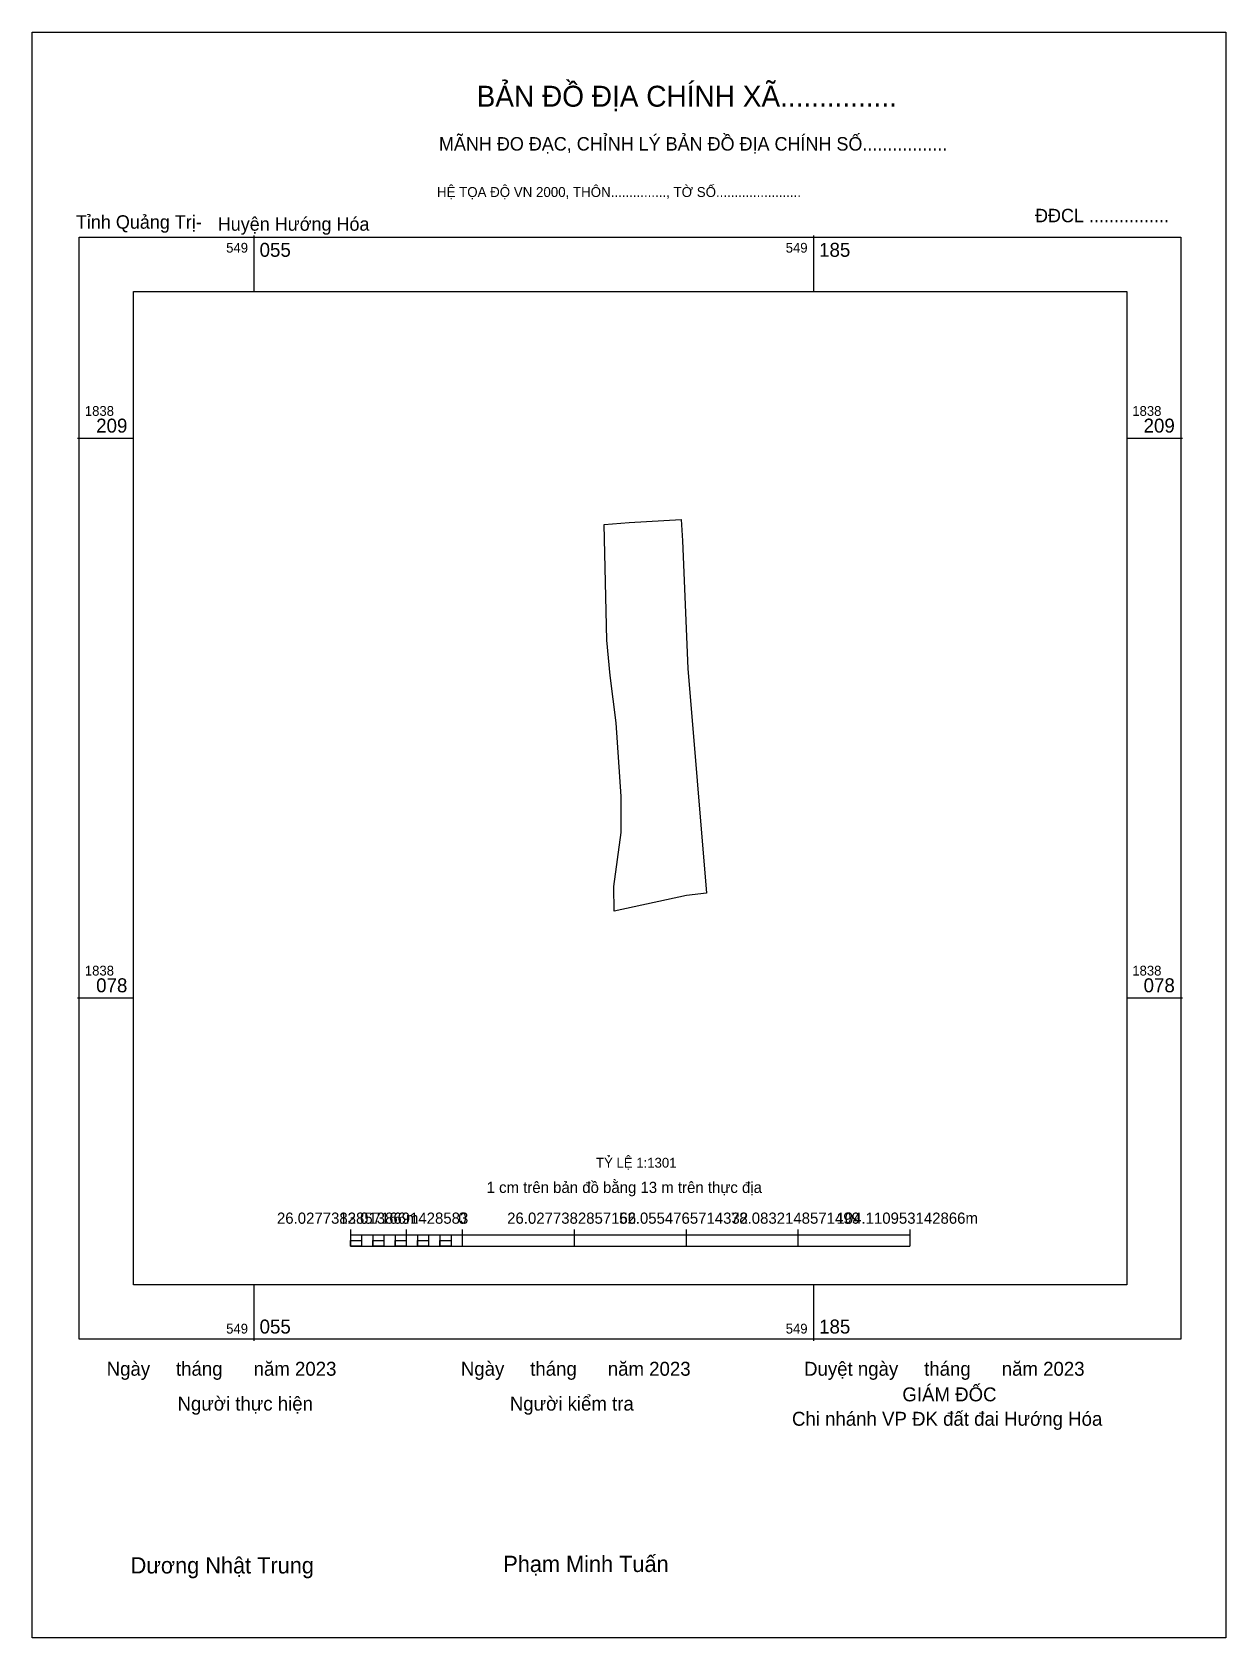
# Model space of a CAD drawing. Extents: x 549004 to 549281, y 1837930 to 1838303.
import ezdxf

# ---------------------------------------------------------------- set-up
doc = ezdxf.new("R2010")
doc.units = 0
for name, color, linetype in [('Level 10', 7, 'Continuous'), ('Level 15', 7, 'Continuous'), ('Level 6', 7, 'Continuous'), ('Level 62', 7, 'Continuous'), ('Level 63', 7, 'Continuous'), ('Level 9', 7, 'Continuous')]:
    doc.layers.add(name, color=color, linetype=linetype)

msp = doc.modelspace()

# ---------------------------------------------------------------- linework, layer by layer
at = {"layer": 'Level 10'}
msp.add_lwpolyline([(549154.52, 1838190.12), (549154.77, 1838185.13), (549156.01, 1838155.5), (549160.36, 1838103.21), (549155.7, 1838102.72), (549138.92, 1838099.02), (549138.82, 1838104.79), (549140.54, 1838117.33), (549140.56, 1838125.73), (549139.37, 1838142.81), (549137.98, 1838153.85), (549137.18, 1838162.1), (549136.58, 1838188.96), (549142.43, 1838189.41)], close=True, dxfattribs=at)
at = {"layer": 'Level 15'}
msp.add_lwpolyline([(549003.53, 1838303.45), (549281.19, 1838303.45), (549281.19, 1837930.06), (549003.53, 1837930.06)], close=True, dxfattribs=at)
at = {"layer": 'Level 62'}
msp.add_lwpolyline([(549027.11, 1838243.14), (549258.12, 1838243.14), (549258.12, 1838012.13), (549027.11, 1838012.13)], close=True, dxfattribs=at)
at = {"layer": 'Level 63'}
for p, q in [((549055.14, 1838256.16), (549055.14, 1838243.14)), ((549185.28, 1838256.16), (549185.28, 1838243.14)), ((549014.1, 1838209.02), (549027.11, 1838209.02)), ((549258.12, 1838209.02), (549271.13, 1838209.02)), ((549014.1, 1838078.88), (549027.11, 1838078.88)), ((549258.12, 1838078.88), (549271.13, 1838078.88)), ((549077.55, 1838025.06), (549077.55, 1838021.16)), ((549077.55, 1838023.76), (549207.68, 1838023.76)), ((549080.15, 1838023.76), (549080.15, 1838021.16)), ((549082.75, 1838023.76), (549082.75, 1838021.16)), ((549085.35, 1838023.76), (549085.35, 1838021.16)), ((549087.96, 1838023.76), (549087.96, 1838021.16)), ((549090.56, 1838025.06), (549090.56, 1838021.16)), ((549090.56, 1838023.76), (549090.56, 1838021.16)), ((549093.16, 1838023.76), (549093.16, 1838021.16)), ((549095.76, 1838023.76), (549095.76, 1838021.16)), ((549098.37, 1838023.76), (549098.37, 1838021.16)), ((549100.97, 1838023.76), (549100.97, 1838021.16)), ((549103.57, 1838025.06), (549103.57, 1838021.16)), ((549103.57, 1838023.76), (549103.57, 1838021.16)), ((549129.6, 1838025.06), (549129.6, 1838021.16)), ((549155.63, 1838025.06), (549155.63, 1838021.16)), ((549181.66, 1838025.06), (549181.66, 1838021.16)), ((549207.68, 1838025.06), (549207.68, 1838021.16)), ((549077.55, 1838021.16), (549207.68, 1838021.16)), ((549055.14, 1838012.13), (549055.14, 1837999.12)), ((549185.28, 1838012.13), (549185.28, 1837999.12))]:
    msp.add_line(p, q, dxfattribs=at)
for points in [[(549014.5, 1838255.75), (549270.73, 1838255.75), (549270.73, 1837999.53), (549014.5, 1837999.53)], [(549077.55, 1838022.46), (549080.15, 1838022.46), (549080.15, 1838021.16), (549077.55, 1838021.16)], [(549077.55, 1838022.46), (549080.15, 1838022.46), (549080.15, 1838021.16), (549077.55, 1838021.16)], [(549082.75, 1838022.46), (549085.35, 1838022.46), (549085.35, 1838021.16), (549082.75, 1838021.16)], [(549087.96, 1838022.46), (549090.56, 1838022.46), (549090.56, 1838021.16), (549087.96, 1838021.16)], [(549093.16, 1838022.46), (549095.76, 1838022.46), (549095.76, 1838021.16), (549093.16, 1838021.16)], [(549098.37, 1838022.46), (549100.97, 1838022.46), (549100.97, 1838021.16), (549098.37, 1838021.16)]]:
    msp.add_lwpolyline(points, close=True, dxfattribs=at)

# ---------------------------------------------------------------- texts
at = {"layer": 'Level 6'}
msp.add_text('TỶ LỆ 1:1301', height=2.2877, dxfattribs=at).set_placement((549134.7, 1838039.41))
at = {"layer": 'Level 63'}
for s, height, p in [('BẢN ĐỒ ĐỊA CHÍNH XÃ...............', 4.872, (549106.92, 1838286.11)), ('MÃNH ĐO ĐẠC, CHỈNH LÝ BẢN ĐỒ ĐỊA CHÍNH SỐ.................', 3.1262, (549098.16, 1838275.91)), ('HỆ TỌA ĐỘ VN 2000, THÔN..............., TỜ SỐ.......................', 2.3142, (549097.69, 1838265.11)), ('549', 2.277, (549048.67, 1838252.17)), ('055', 3.253, (549056.44, 1838251.2)), ('549', 2.277, (549178.81, 1838252.17)), ('185', 3.253, (549186.58, 1838251.2)), ('1838', 2.277, (549015.8, 1838214.22)), ('1838', 2.277, (549259.42, 1838214.22)), ('209', 3.253, (549018.43, 1838210.32)), ('209', 3.253, (549262.05, 1838210.32)), ('1838', 2.277, (549015.8, 1838084.08)), ('078', 3.253, (549018.43, 1838080.18)), ('1838', 2.277, (549259.42, 1838084.08)), ('078', 3.253, (549262.05, 1838080.18)), ('1 cm trên bản đồ bằng 13 m trên thực địa', 2.6028, (549109.24, 1838033.52)), ('26.0277382857166m', 2.6028, (549060.48, 1838026.36)), ('13.0138691428583', 2.6028, (549074.98, 1838026.36)), ('0', 2.6, (549102.65, 1838026.36)), ('26.0277382857166', 2.6028, (549114.02, 1838026.36)), ('52.0554765714332', 2.6028, (549140.06, 1838026.36)), ('78.0832148571499', 2.6028, (549166.07, 1838026.36)), ('104.110953142866m', 2.6028, (549190.62, 1838026.36)), ('549', 2.277, (549048.67, 1838000.83)), ('055', 3.253, (549056.44, 1838000.83)), ('549', 2.277, (549178.81, 1838000.83)), ('185', 3.253, (549186.58, 1838000.83)), ('Ngày     tháng      năm 2023', 3.2383, (549020.87, 1837991.02)), ('Ngày     tháng      năm 2023', 3.2383, (549103.25, 1837991.02)), ('Duyệt ngày     tháng      năm 2023', 3.2383, (549183.08, 1837991.02)), ('Người thực hiện', 3.2383, (549037.35, 1837982.92)), ('Người kiểm tra', 3.2383, (549114.64, 1837982.92)), ('GIÁM ĐỐC', 3.238, (549205.95, 1837985.07)), ('Chi nhánh VP ĐK đất đai Hướng Hóa', 3.2383, (549180.27, 1837979.39)), ('Dương Nhật Trung', 3.7771, (549026.45, 1837945.04)), ('Phạm Minh Tuấn', 3.7771, (549113.12, 1837945.38))]:
    msp.add_text(s, height=height, dxfattribs=at).set_placement(p)
at = {"layer": 'Level 9'}
for s, p in [('Tỉnh Quảng Trị-', (549013.72, 1838257.74)), ('Huyện Hướng Hóa', (549046.71, 1838257.27)), ('ĐĐCL ................', (549236.8, 1838259.24))]:
    msp.add_text(s, height=3.1262, dxfattribs=at).set_placement(p)

doc.saveas('drawing.dxf')
